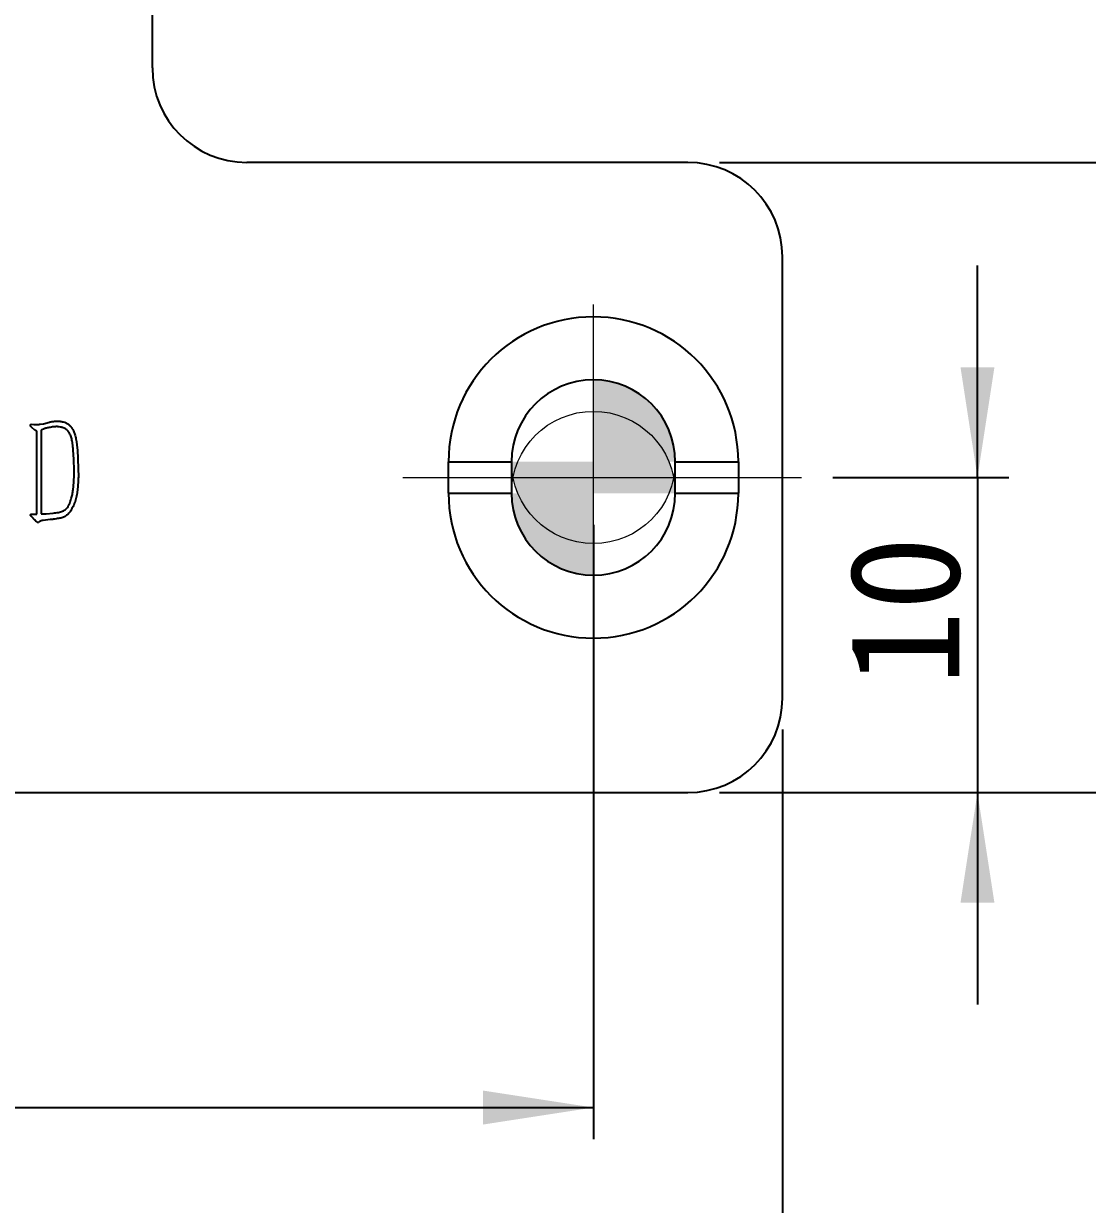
# Model space of a CAD drawing. Header units: millimetres. Extents: x 2 to 295, y 1 to 209.
# Drawn here: x 119.07 to 152.84, y 72.91 to 110.39 of the extents above; entities that cross this region are included whole.
import ezdxf

# ---------------------------------------------------------------- set-up
doc = ezdxf.new("R2010")
doc.units = ezdxf.units.MM
doc.linetypes.add('CENTER', pattern=[10.16, 6.35, -1.27, 1.27, -1.27])
doc.linetypes.add('CENTERX2', pattern=[20.32, 12.7, -2.54, 2.54, -2.54])
doc.layers.add('DIM', color=5, linetype='Continuous')
doc.layers.add('中心线', color=1, linetype='CENTER', lineweight=25)
doc.styles.add('SLDTEXTSTYLE11', font='', dxfattribs={"width": 0.67})
doc.styles.add('SLDTEXTSTYLE12', font='')
doc.styles.get('SLDTEXTSTYLE11').set_extended_font_data('宋体')
doc.styles.get('SLDTEXTSTYLE12').set_extended_font_data('宋体')
doc.dimstyles.new('SLDDIMSTYLE0', dxfattribs={"dimtxt": 3.5, "dimasz": 3.5, "dimexe": 0, "dimexo": 0.0625, "dimgap": 0.875, "dimtad": 2, "dimrnd": 1e-09, "dimzin": 12, "dimdsep": 46, "dimtxsty": 'SLDTEXTSTYLE11', "dimsah": 1, "dimcen": 0.09, "dimadec": 0, "dimazin": 3, "dimtfac": 1, "dimtofl": 0, "dimtmove": 0, "dimatfit": 3, "dimfxl": 0, "dimfrac": 2, "dimtolj": 1, "dimtzin": 12, "dimarcsym": 0})
doc.dimstyles.new('SLDDIMSTYLE2', dxfattribs={"dimtxt": 3.5, "dimasz": 3.5, "dimexe": 0, "dimexo": 0.0625, "dimgap": 0.875, "dimtad": 2, "dimrnd": 1e-09, "dimzin": 12, "dimdsep": 46, "dimtxsty": 'SLDTEXTSTYLE11', "dimsah": 1, "dimcen": 0.09, "dimadec": 0, "dimazin": 3, "dimtfac": 1, "dimtmove": 0, "dimatfit": 0, "dimfxl": 0, "dimfrac": 2, "dimtolj": 1, "dimtzin": 12, "dimarcsym": 0})

# ---------------------------------------------------------------- blocks, each defined once
blk = doc.blocks.new('_D_1')
at = {"layer": 'DIM'}
for p, q in [((141.161, 105.979), (158.146, 105.979)), ((157.146, 105.979), (157.146, 85.979)), ((141.161, 85.979), (158.146, 85.979))]:
    blk.add_line(p, q, dxfattribs=at)
for points in [[(157.146, 105.979), (156.608, 102.479), (157.685, 102.479)], [(157.146, 85.979), (157.685, 89.479), (156.608, 89.479)]]:
    blk.add_solid(points, dxfattribs=at)
at = {"layer": 'DIM', "insert": (153.073, 93.935), "char_height": 3.5, "attachment_point": 1, "rotation": 90, "style": 'SLDTEXTSTYLE12'}
blk.add_mtext('20', dxfattribs=at)
blk = doc.blocks.new('_D_2')
at = {"layer": 'DIM'}
for p, q in [((121.161, 144.479), (175.904, 144.479)), ((174.904, 85.979), (174.904, 144.479)), ((141.161, 85.979), (175.904, 85.979))]:
    blk.add_line(p, q, dxfattribs=at)
for points in [[(174.904, 144.479), (174.365, 140.979), (175.442, 140.979)], [(174.904, 85.979), (175.442, 89.479), (174.365, 89.479)]]:
    blk.add_solid(points, dxfattribs=at)
at = {"layer": 'DIM', "insert": (170.831, 111.304), "char_height": 3.5, "attachment_point": 1, "rotation": 90, "style": 'SLDTEXTSTYLE12'}
blk.add_mtext('58.5', dxfattribs=at)
blk = doc.blocks.new('_D_3')
at = {"layer": 'DIM'}
for p, q in [((83.161, 87.979), (83.161, 67.217)), ((143.161, 87.979), (143.161, 67.217)), ((83.161, 68.217), (143.161, 68.217))]:
    blk.add_line(p, q, dxfattribs=at)
for points in [[(83.161, 68.217), (86.661, 67.679), (86.661, 68.756)], [(143.161, 68.217), (139.661, 68.756), (139.661, 67.679)]]:
    blk.add_solid(points, dxfattribs=at)
at = {"layer": 'DIM', "insert": (111.651, 72.29), "char_height": 3.5, "attachment_point": 1, "style": 'SLDTEXTSTYLE12'}
blk.add_mtext('60', dxfattribs=at)
blk = doc.blocks.new('_D_5')
at = {"layer": 'DIM'}
for p, q in [((89.161, 94.479), (89.161, 74.979)), ((137.161, 94.479), (137.161, 74.979)), ((89.161, 75.979), (137.161, 75.979))]:
    blk.add_line(p, q, dxfattribs=at)
for points in [[(89.161, 75.979), (92.661, 75.44), (92.661, 76.517)], [(137.161, 75.979), (133.661, 76.517), (133.661, 75.44)]]:
    blk.add_solid(points, dxfattribs=at)
at = {"layer": 'DIM', "insert": (111.651, 80.052), "char_height": 3.5, "attachment_point": 1, "style": 'SLDTEXTSTYLE12'}
blk.add_mtext('48', dxfattribs=at)
blk = doc.blocks.new('_D_6')
at = {"layer": 'DIM'}
for p, q in [((149.352, 95.979), (149.352, 102.71)), ((144.761, 95.979), (150.352, 95.979)), ((149.352, 95.979), (149.352, 85.979)), ((141.161, 85.979), (150.352, 85.979)), ((149.352, 85.979), (149.352, 79.248))]:
    blk.add_line(p, q, dxfattribs=at)
for points in [[(149.352, 95.979), (149.89, 99.479), (148.813, 99.479)], [(149.352, 85.979), (148.813, 82.479), (149.89, 82.479)]]:
    blk.add_solid(points, dxfattribs=at)
at = {"layer": 'DIM', "insert": (145.279, 89.363), "char_height": 3.5, "attachment_point": 1, "rotation": 90, "style": 'SLDTEXTSTYLE12'}
blk.add_mtext('10', dxfattribs=at)
blk = doc.blocks.new('_D_7')
at = {"layer": 'DIM'}
for p, q in [((120.761, 138.479), (166.161, 138.479)), ((165.161, 138.479), (165.161, 85.979)), ((141.161, 85.979), (166.161, 85.979))]:
    blk.add_line(p, q, dxfattribs=at)
for points in [[(165.161, 138.479), (164.622, 134.979), (165.699, 134.979)], [(165.161, 85.979), (165.699, 89.479), (164.622, 89.479)]]:
    blk.add_solid(points, dxfattribs=at)
at = {"layer": 'DIM', "insert": (161.088, 111.304), "char_height": 3.5, "attachment_point": 1, "rotation": 90, "style": 'SLDTEXTSTYLE12'}
blk.add_mtext('52.5', dxfattribs=at)
blk = doc.blocks.new('SW_DOWELSYMBOL_0')
at = {"linetype": 'Continuous', "lineweight": 0}
h = blk.add_hatch(color=0, dxfattribs=at)
edge = h.paths.add_edge_path(flags=0)
edge.add_arc((0, 0), 2.6, 0, 90)
edge.add_line((0, 2.6), (0, 0))
edge.add_line((0, 0), (2.6, 0))
h = blk.add_hatch(color=0, dxfattribs=at)
edge = h.paths.add_edge_path(flags=0)
edge.add_arc((0, 0), 2.6, 180, 270)
edge.add_line((0, -2.6), (0, 0))
edge.add_line((0, 0), (-2.6, 0))
at = {"color": 0, "linetype": 'Continuous', "lineweight": 0}
blk.add_circle((0, 0), 2.6, dxfattribs=at)
blk = doc.blocks.new('SW_DOWELSYMBOL_1')
at = {"linetype": 'Continuous', "lineweight": 0}
h = blk.add_hatch(color=0, dxfattribs=at)
edge = h.paths.add_edge_path(flags=0)
edge.add_arc((0, 0), 2.6, 0, 90)
edge.add_line((0, 2.6), (0, 0))
edge.add_line((0, 0), (2.6, 0))
h = blk.add_hatch(color=0, dxfattribs=at)
edge = h.paths.add_edge_path(flags=0)
edge.add_arc((0, 0), 2.6, 180, 270)
edge.add_line((0, -2.6), (0, 0))
edge.add_line((0, 0), (-2.6, 0))
at = {"color": 0, "linetype": 'Continuous', "lineweight": 0}
blk.add_circle((0, 0), 2.6, dxfattribs=at)

msp = doc.modelspace()

# ---------------------------------------------------------------- linework, layer by layer
at = {"color": 7, "linetype": 'Continuous', "lineweight": 25}
for p, q in [((123.161, 108.979), (123.161, 141.479)), ((140.161, 105.979), (126.161, 105.979)), ((143.161, 88.979), (143.161, 102.979)), ((119.312, 97.672), (119.403, 97.657)), ((119.428, 97.486), (119.337, 97.561)), ((119.403, 97.657), (119.508, 97.657)), ((119.594, 97.672), (119.7, 97.682)), ((119.73, 97.526), (119.634, 97.486)), ((119.634, 97.486), (119.634, 94.823)), ((119.7, 97.682), (119.891, 97.737)), ((119.493, 94.813), (119.493, 97.451)), ((132.561, 95.479), (132.561, 96.479)), ((132.561, 96.479), (134.561, 96.479)), ((134.561, 96.479), (134.561, 95.479)), ((139.761, 95.479), (139.761, 96.479)), ((139.761, 96.479), (141.761, 96.479)), ((141.761, 96.479), (141.761, 95.479)), ((132.561, 95.479), (134.561, 95.479)), ((139.761, 95.479), (141.761, 95.479)), ((119.79, 94.823), (120.012, 94.848)), ((119.387, 94.672), (119.327, 94.737)), ((119.343, 94.813), (119.493, 94.813)), ((119.916, 94.641), (119.695, 94.616)), ((86.161, 85.979), (140.161, 85.979))]:
    msp.add_line(p, q, dxfattribs=at)
for centre, radius, start, end in [((126.161, 108.979), 3, 180, 270), ((140.161, 102.979), 3, 0, 90), ((137.161, 96.479), 4.6, 0, 180), ((137.161, 96.479), 2.6, 0, 180), ((137.161, 95.479), 4.6, 180, 0), ((137.161, 95.479), 2.6, 180, 0), ((140.161, 88.979), 3, 270, 0)]:
    msp.add_arc(centre, radius, start, end, dxfattribs=at)
for points, knots in [([(119.337, 97.561), (119.329, 97.568), (119.313, 97.58), (119.296, 97.602), (119.289, 97.624), (119.291, 97.644), (119.298, 97.661), (119.307, 97.669), (119.312, 97.672)], [0, 0, 0, 0, 0.241312, 0.437477, 0.602294, 0.739699, 0.872098, 1, 1, 1, 1]), ([(119.493, 97.451), (119.48, 97.457), (119.457, 97.467), (119.436, 97.48), (119.428, 97.486)], [0, 0, 0, 0, 0.577625, 1, 1, 1, 1]), ([(119.508, 97.657), (119.51, 97.657), (119.517, 97.658), (119.533, 97.661), (119.56, 97.666), (119.582, 97.67), (119.594, 97.672)], [0, 0, 0, 0, 0.060483, 0.251748, 0.565446, 1, 1, 1, 1]), ([(120.163, 97.592), (120.145, 97.592), (120.108, 97.594), (120.051, 97.589), (119.987, 97.583), (119.922, 97.571), (119.86, 97.56), (119.806, 97.549), (119.764, 97.538), (119.74, 97.53), (119.73, 97.526)], [0, 0, 0, 0, 0.120326, 0.251082, 0.395925, 0.552211, 0.70211, 0.826738, 0.924979, 1, 1, 1, 1]), ([(119.891, 97.737), (119.907, 97.741), (119.94, 97.749), (119.993, 97.758), (120.051, 97.765), (120.091, 97.767), (120.112, 97.768)], [0, 0, 0, 0, 0.2188172, 0.4585148, 0.7198848, 1, 1, 1, 1]), ([(120.112, 97.768), (120.133, 97.768), (120.174, 97.767), (120.232, 97.762), (120.285, 97.756), (120.348, 97.742), (120.42, 97.718), (120.497, 97.669), (120.565, 97.605), (120.612, 97.54), (120.645, 97.48), (120.669, 97.428), (120.691, 97.371), (120.71, 97.307), (120.728, 97.239), (120.743, 97.165), (120.757, 97.084), (120.771, 96.97), (120.785, 96.828), (120.792, 96.658), (120.798, 96.487), (120.803, 96.345), (120.808, 96.233), (120.81, 96.156), (120.812, 96.088), (120.812, 96.045), (120.813, 96.026)], [0, 0, 0, 0, 0.029941, 0.057139, 0.082342, 0.105412, 0.148406, 0.190325, 0.233422, 0.279274, 0.303867, 0.330651, 0.359626, 0.390592, 0.424074, 0.459712, 0.498269, 0.539459, 0.622225, 0.701554, 0.780486, 0.863302, 0.903485, 0.93942, 0.971826, 1, 1, 1, 1]), ([(120.672, 96.469), (120.67, 96.497), (120.666, 96.557), (120.66, 96.65), (120.654, 96.748), (120.649, 96.851), (120.642, 96.952), (120.632, 97.045), (120.619, 97.128), (120.602, 97.202), (120.583, 97.268), (120.56, 97.328), (120.532, 97.381), (120.502, 97.43), (120.466, 97.472), (120.427, 97.508), (120.382, 97.535), (120.32, 97.56), (120.247, 97.581), (120.189, 97.588), (120.163, 97.592)], [0, 0, 0, 0, 0.06305, 0.130466, 0.202214, 0.278837, 0.354446, 0.422689, 0.483698, 0.538191, 0.587456, 0.634005, 0.677924, 0.719162, 0.758827, 0.79726, 0.834297, 0.872484, 0.942911, 1, 1, 1, 1]), ([(120.012, 94.848), (120.04, 94.851), (120.096, 94.857), (120.175, 94.869), (120.246, 94.886), (120.311, 94.906), (120.37, 94.936), (120.421, 94.978), (120.467, 95.032), (120.504, 95.097), (120.536, 95.167), (120.566, 95.236), (120.588, 95.306), (120.612, 95.397), (120.635, 95.518), (120.656, 95.673), (120.67, 95.845), (120.675, 96.035), (120.675, 96.245), (120.673, 96.392), (120.672, 96.469)], [0, 0, 0, 0, 0.044038, 0.084539, 0.121416, 0.155179, 0.187407, 0.220402, 0.255472, 0.294035, 0.333694, 0.372089, 0.408596, 0.443737, 0.516025, 0.594832, 0.681524, 0.777022, 0.883036, 1, 1, 1, 1]), ([(120.813, 96.026), (120.812, 96.003), (120.809, 95.956), (120.806, 95.882), (120.8, 95.799), (120.793, 95.679), (120.779, 95.526), (120.751, 95.376), (120.724, 95.26), (120.697, 95.178), (120.666, 95.099), (120.63, 95.025), (120.59, 94.957), (120.55, 94.895), (120.508, 94.842), (120.464, 94.797), (120.418, 94.76), (120.368, 94.73), (120.315, 94.706), (120.256, 94.69), (120.189, 94.678), (120.111, 94.666), (120.018, 94.653), (119.952, 94.645), (119.916, 94.641)], [0, 0, 0, 0, 0.0352002, 0.0747604, 0.1187046, 0.1670114, 0.2658881, 0.3622242, 0.4089891, 0.4550951, 0.4997774, 0.5441317, 0.5860822, 0.625094, 0.6605131, 0.693761, 0.7246755, 0.7551681, 0.7857782, 0.8166599, 0.8516845, 0.8936498, 0.9431016, 1, 1, 1, 1]), ([(119.327, 94.737), (119.318, 94.746), (119.304, 94.761), (119.291, 94.785), (119.298, 94.8), (119.304, 94.812), (119.322, 94.816), (119.335, 94.814), (119.343, 94.813)], [0, 0, 0, 0, 0.318018, 0.489927, 0.603212, 0.689322, 0.802607, 1, 1, 1, 1]), ([(119.539, 94.551), (119.534, 94.551), (119.524, 94.551), (119.507, 94.562), (119.484, 94.577), (119.46, 94.599), (119.436, 94.622), (119.415, 94.642), (119.399, 94.658), (119.391, 94.668), (119.387, 94.672)], [0, 0, 0, 0, 0.0644119, 0.1625356, 0.2957812, 0.4754748, 0.6574232, 0.8045482, 0.9195852, 1, 1, 1, 1]), ([(119.695, 94.616), (119.673, 94.612), (119.635, 94.606), (119.593, 94.585), (119.568, 94.568), (119.554, 94.559), (119.545, 94.553), (119.54, 94.552), (119.539, 94.551)], [0, 0, 0, 0, 0.376405, 0.687209, 0.813276, 0.907827, 0.972358, 1, 1, 1, 1]), ([(119.634, 94.823), (119.651, 94.822), (119.681, 94.82), (119.724, 94.821), (119.759, 94.82), (119.781, 94.822), (119.79, 94.823)], [0, 0, 0, 0, 0.315834, 0.588318, 0.817779, 1, 1, 1, 1])]:
    msp.add_open_spline(points, degree=3, knots=knots, dxfattribs=at)
at = {"layer": '中心线', "linetype": 'CENTERX2', "lineweight": 18}
for p, q in [((137.161, 90.573), (137.161, 101.475)), ((131.114, 95.979), (143.761, 95.979))]:
    msp.add_line(p, q, dxfattribs=at)

# ---------------------------------------------------------------- block references
at = {"color": 7, "linetype": 'Continuous', "lineweight": 0}
for name, p in [('SW_DOWELSYMBOL_1', (137.161, 96.479)), ('SW_DOWELSYMBOL_0', (137.161, 95.479))]:
    msp.add_blockref(name, p, dxfattribs=at)

# ---------------------------------------------------------------- dimensions: what is measured, and where the dimension line sits
at = {"layer": 'DIM'}
for base, p1, p2, dimstyle, picture, middle in [((174.904, 144.479), (140.161, 85.979), (120.161, 144.479), 'SLDDIMSTYLE0', '_D_2', (174.904, 114.026)), ((165.161, 85.979), (119.761, 138.479), (140.161, 85.979), 'SLDDIMSTYLE0', '_D_7', (165.161, 114.026)), ((157.146, 85.979), (140.161, 105.979), (140.161, 85.979), 'SLDDIMSTYLE0', '_D_1', (157.146, 95.296)), ((149.352, 85.979), (143.761, 95.979), (140.161, 85.979), 'SLDDIMSTYLE2', '_D_6', (149.352, 90.724))]:
    dim = msp.add_linear_dim(base=base, p1=p1, p2=p2, angle=90, dimstyle=dimstyle, dxfattribs=at)
    dim.commit()
    dim.dimension.update_dxf_attribs({"geometry": picture, "text_midpoint": middle, "dimtype": 160})
for base, p1, p2, picture, middle in [((137.161, 75.979), (89.161, 95.479), (137.161, 95.479), '_D_5', (113.013, 75.979)), ((143.161, 68.217), (83.161, 88.979), (143.161, 88.979), '_D_3', (113.013, 68.217))]:
    dim = msp.add_linear_dim(base=base, p1=p1, p2=p2, dimstyle='SLDDIMSTYLE0', dxfattribs=at)
    dim.commit()
    dim.dimension.update_dxf_attribs({"geometry": picture, "text_midpoint": middle, "dimtype": 160})

doc.saveas('drawing.dxf')
